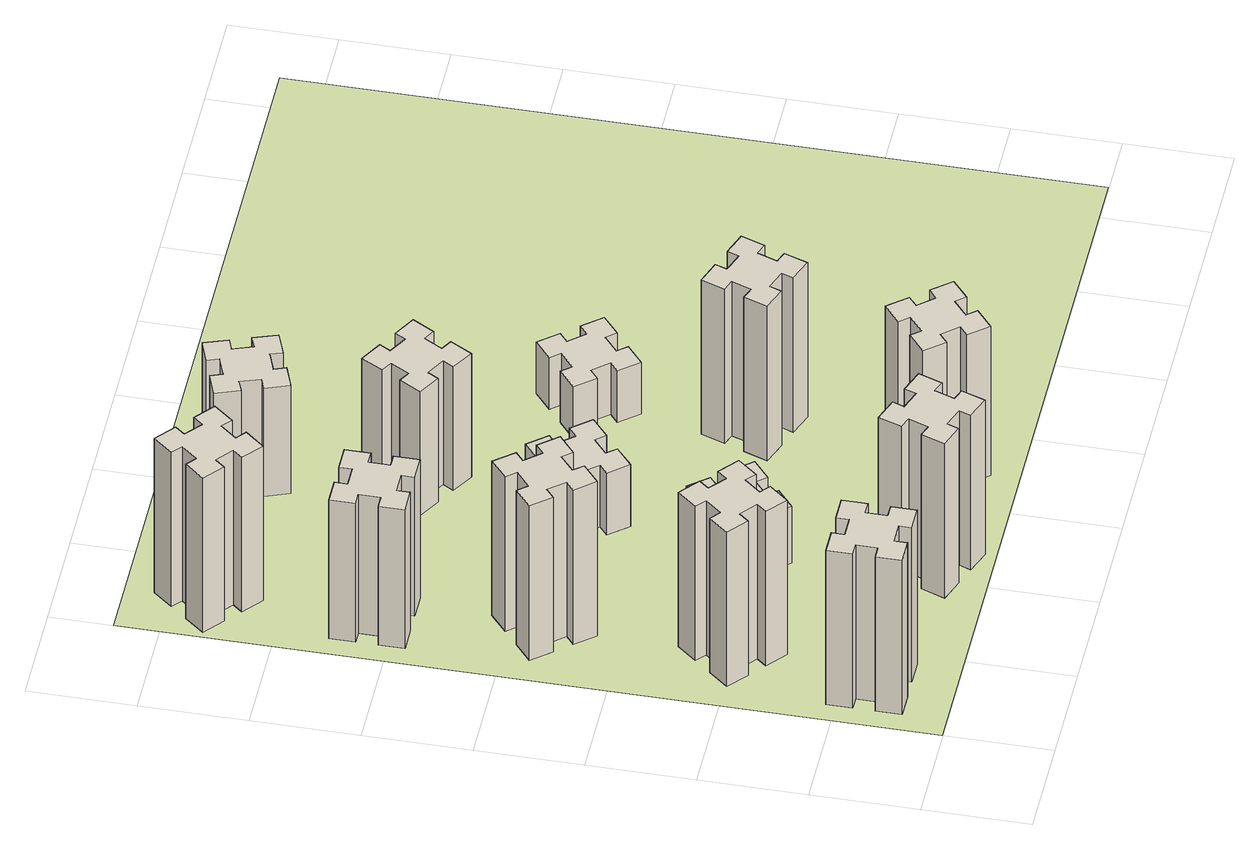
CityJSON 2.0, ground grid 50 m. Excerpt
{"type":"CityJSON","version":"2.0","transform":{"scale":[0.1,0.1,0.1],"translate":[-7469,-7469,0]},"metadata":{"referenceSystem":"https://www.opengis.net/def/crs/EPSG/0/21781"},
"CityObjects":{
"building1":{"type":"Building","attributes":{"class":"1000","function":"1000","usage":"1000","yearOfConstruction":2016,"roofType":"1000","measuredHeight":90,"storeysAboveGround":30,"storeysBelowGround":0},"geometry":[{"type":"Solid","lod":"1","boundaries":[[[[0,1,2,3,4,5,6,7,8,9,10,11,12,13,14,15,16,17,18,19]],[[17,16,20,21]],[[16,15,22,20]],[[15,14,23,22]],[[14,13,24,23]],[[13,12,25,24]],[[12,11,26,25]],[[11,10,27,26]],[[10,9,28,27]],[[9,8,29,28]],[[8,7,30,29]],[[7,6,31,30]],[[6,5,32,31]],[[5,4,33,32]],[[4,3,34,33]],[[3,2,35,34]],[[2,1,36,35]],[[1,0,37,36]],[[0,19,38,37]],[[19,18,39,38]],[[18,17,21,39]],[[24,25,26,27,28,29,30,31,32,33,34,35,36,37,38,39,21,20,22,23]]]]}]},
"building2":{"type":"Building","attributes":{"class":"1000","function":"1000","usage":"1000","yearOfConstruction":2016,"roofType":"1000","measuredHeight":90,"storeysAboveGround":30,"storeysBelowGround":0},"geometry":[{"type":"Solid","lod":"1","boundaries":[[[[40,41,42,43,44,45,46,47,48,49,50,51,52,53,54,55,56,57,58,59]],[[57,56,60,61]],[[56,55,62,60]],[[55,54,63,62]],[[54,53,64,63]],[[53,52,65,64]],[[52,51,66,65]],[[51,50,67,66]],[[50,49,68,67]],[[49,48,69,68]],[[48,47,70,69]],[[47,46,71,70]],[[46,45,72,71]],[[45,44,73,72]],[[44,43,74,73]],[[43,42,75,74]],[[42,41,76,75]],[[41,40,77,76]],[[40,59,78,77]],[[59,58,79,78]],[[58,57,61,79]],[[64,65,66,67,68,69,70,71,72,73,74,75,76,77,78,79,61,60,62,63]]]]}]},
"building3":{"type":"Building","attributes":{"class":"1000","function":"1000","usage":"1000","yearOfConstruction":2016,"roofType":"1000","measuredHeight":90,"storeysAboveGround":30,"storeysBelowGround":0},"geometry":[{"type":"Solid","lod":"1","boundaries":[[[[80,81,82,83,84,85,86,87,88,89,90,91,92,93,94,95,96,97,98,99]],[[97,96,100,101]],[[96,95,102,100]],[[95,94,103,102]],[[94,93,104,103]],[[93,92,105,104]],[[92,91,106,105]],[[91,90,107,106]],[[90,89,108,107]],[[89,88,109,108]],[[88,87,110,109]],[[87,86,111,110]],[[86,85,112,111]],[[85,84,113,112]],[[84,83,114,113]],[[83,82,115,114]],[[82,81,116,115]],[[81,80,117,116]],[[80,99,118,117]],[[99,98,119,118]],[[98,97,101,119]],[[104,105,106,107,108,109,110,111,112,113,114,115,116,117,118,119,101,100,102,103]]]]}]},
"building4":{"type":"Building","attributes":{"class":"1000","function":"1000","usage":"1000","yearOfConstruction":2016,"roofType":"1000","measuredHeight":81,"storeysAboveGround":30,"storeysBelowGround":0},"geometry":[{"type":"Solid","lod":"1","boundaries":[[[[120,121,122,123,124,125,126,127,128,129,130,131,132,133,134,135,136,137,138,139]],[[137,136,140,141]],[[136,135,142,140]],[[135,134,143,142]],[[134,133,144,143]],[[133,132,145,144]],[[132,131,146,145]],[[131,130,147,146]],[[130,129,148,147]],[[129,128,149,148]],[[128,127,150,149]],[[127,126,151,150]],[[126,125,152,151]],[[125,124,153,152]],[[124,123,154,153]],[[123,122,155,154]],[[122,121,156,155]],[[121,120,157,156]],[[120,139,158,157]],[[139,138,159,158]],[[138,137,141,159]],[[144,145,146,147,148,149,150,151,152,153,154,155,156,157,158,159,141,140,142,143]]]]}]},
"building5":{"type":"Building","attributes":{"class":"1000","function":"1000","usage":"1000","yearOfConstruction":2016,"roofType":"1000","measuredHeight":90,"storeysAboveGround":30,"storeysBelowGround":0},"geometry":[{"type":"Solid","lod":"1","boundaries":[[[[160,161,162,163,164,165,166,167,168,169,170,171,172,173,174,175,176,177,178,179]],[[177,176,180,181]],[[176,175,182,180]],[[175,174,183,182]],[[174,173,184,183]],[[173,172,185,184]],[[172,171,186,185]],[[171,170,187,186]],[[170,169,188,187]],[[169,168,189,188]],[[168,167,190,189]],[[167,166,191,190]],[[166,165,192,191]],[[165,164,193,192]],[[164,163,194,193]],[[163,162,195,194]],[[162,161,196,195]],[[161,160,197,196]],[[160,179,198,197]],[[179,178,199,198]],[[178,177,181,199]],[[184,185,186,187,188,189,190,191,192,193,194,195,196,197,198,199,181,180,182,183]]]]}]},
"building6":{"type":"Building","attributes":{"class":"1000","function":"1000","usage":"1000","yearOfConstruction":2016,"roofType":"1000","measuredHeight":90,"storeysAboveGround":30,"storeysBelowGround":0},"geometry":[{"type":"Solid","lod":"1","boundaries":[[[[200,201,202,203,204,205,206,207,208,209,210,211,212,213,214,215,216,217,218,219]],[[217,216,220,221]],[[216,215,222,220]],[[215,214,223,222]],[[214,213,224,223]],[[213,212,225,224]],[[212,211,226,225]],[[211,210,227,226]],[[210,209,228,227]],[[209,208,229,228]],[[208,207,230,229]],[[207,206,231,230]],[[206,205,232,231]],[[205,204,233,232]],[[204,203,234,233]],[[203,202,235,234]],[[202,201,236,235]],[[201,200,237,236]],[[200,219,238,237]],[[219,218,239,238]],[[218,217,221,239]],[[224,225,226,227,228,229,230,231,232,233,234,235,236,237,238,239,221,220,222,223]]]]}]},
"building7":{"type":"Building","attributes":{"class":"1000","function":"1000","usage":"1000","yearOfConstruction":2016,"roofType":"1000","measuredHeight":33,"storeysAboveGround":30,"storeysBelowGround":0},"geometry":[{"type":"Solid","lod":"1","boundaries":[[[[240,241,242,243,244,245,246,247,248,249,250,251,252,253,254,255,256,257,258,259]],[[257,256,260,261]],[[256,255,262,260]],[[255,254,263,262]],[[254,253,264,263]],[[253,252,265,264]],[[252,251,266,265]],[[251,250,267,266]],[[250,249,268,267]],[[249,248,269,268]],[[248,247,270,269]],[[247,246,271,270]],[[246,245,272,271]],[[245,244,273,272]],[[244,243,274,273]],[[243,242,275,274]],[[242,241,276,275]],[[241,240,277,276]],[[240,259,278,277]],[[259,258,279,278]],[[258,257,261,279]],[[264,265,266,267,268,269,270,271,272,273,274,275,276,277,278,279,261,260,262,263]]]]}]},
"building8":{"type":"Building","attributes":{"class":"1000","function":"1000","usage":"1000","yearOfConstruction":2016,"roofType":"1000","measuredHeight":36,"storeysAboveGround":30,"storeysBelowGround":0},"geometry":[{"type":"Solid","lod":"1","boundaries":[[[[280,281,282,283,284,285,286,287,288,289,290,291,292,293,294,295,296,297,298,299]],[[297,296,300,301]],[[296,295,302,300]],[[295,294,303,302]],[[294,293,304,303]],[[293,292,305,304]],[[292,291,306,305]],[[291,290,307,306]],[[290,289,308,307]],[[289,288,309,308]],[[288,287,310,309]],[[287,286,311,310]],[[286,285,312,311]],[[285,284,313,312]],[[284,283,314,313]],[[283,282,315,314]],[[282,281,316,315]],[[281,280,317,316]],[[280,299,318,317]],[[299,298,319,318]],[[298,297,301,319]],[[304,305,306,307,308,309,310,311,312,313,314,315,316,317,318,319,301,300,302,303]]]]}]},
"building9":{"type":"Building","attributes":{"class":"1000","function":"1000","usage":"1000","yearOfConstruction":2016,"roofType":"1000","measuredHeight":87,"storeysAboveGround":30,"storeysBelowGround":0},"geometry":[{"type":"Solid","lod":"1","boundaries":[[[[320,321,322,323,324,325,326,327,328,329,330,331,332,333,334,335,336,337,338,339]],[[337,336,340,341]],[[336,335,342,340]],[[335,334,343,342]],[[334,333,344,343]],[[333,332,345,344]],[[332,331,346,345]],[[331,330,347,346]],[[330,329,348,347]],[[329,328,349,348]],[[328,327,350,349]],[[327,326,351,350]],[[326,325,352,351]],[[325,324,353,352]],[[324,323,354,353]],[[323,322,355,354]],[[322,321,356,355]],[[321,320,357,356]],[[320,339,358,357]],[[339,338,359,358]],[[338,337,341,359]],[[344,345,346,347,348,349,350,351,352,353,354,355,356,357,358,359,341,340,342,343]]]]}]},
"building10":{"type":"Building","attributes":{"class":"1000","function":"1000","usage":"1000","yearOfConstruction":2016,"roofType":"1000","measuredHeight":72,"storeysAboveGround":30,"storeysBelowGround":0},"geometry":[{"type":"Solid","lod":"1","boundaries":[[[[360,361,362,363,364,365,366,367,368,369,370,371,372,373,374,375,376,377,378,379]],[[377,376,380,381]],[[376,375,382,380]],[[375,374,383,382]],[[374,373,384,383]],[[373,372,385,384]],[[372,371,386,385]],[[371,370,387,386]],[[370,369,388,387]],[[369,368,389,388]],[[368,367,390,389]],[[367,366,391,390]],[[366,365,392,391]],[[365,364,393,392]],[[364,363,394,393]],[[363,362,395,394]],[[362,361,396,395]],[[361,360,397,396]],[[360,379,398,397]],[[379,378,399,398]],[[378,377,381,399]],[[384,385,386,387,388,389,390,391,392,393,394,395,396,397,398,399,381,380,382,383]]]]}]},
"building11":{"type":"Building","attributes":{"class":"1000","function":"1000","usage":"1000","yearOfConstruction":2016,"roofType":"1000","measuredHeight":63,"storeysAboveGround":30,"storeysBelowGround":0},"geometry":[{"type":"Solid","lod":"1","boundaries":[[[[400,401,402,403,404,405,406,407,408,409,410,411,412,413,414,415,416,417,418,419]],[[417,416,420,421]],[[416,415,422,420]],[[415,414,423,422]],[[414,413,424,423]],[[413,412,425,424]],[[412,411,426,425]],[[411,410,427,426]],[[410,409,428,427]],[[409,408,429,428]],[[408,407,430,429]],[[407,406,431,430]],[[406,405,432,431]],[[405,404,433,432]],[[404,403,434,433]],[[403,402,435,434]],[[402,401,436,435]],[[401,400,437,436]],[[400,419,438,437]],[[419,418,439,438]],[[418,417,421,439]],[[424,425,426,427,428,429,430,431,432,433,434,435,436,437,438,439,421,420,422,423]]]]}]},
"building12":{"type":"Building","attributes":{"class":"1000","function":"1000","usage":"1000","yearOfConstruction":2016,"roofType":"1000","measuredHeight":90,"storeysAboveGround":30,"storeysBelowGround":0},"geometry":[{"type":"Solid","lod":"1","boundaries":[[[[440,441,442,443,444,445,446,447,448,449,450,451,452,453,454,455,456,457,458,459]],[[457,456,460,461]],[[456,455,462,460]],[[455,454,463,462]],[[454,453,464,463]],[[453,452,465,464]],[[452,451,466,465]],[[451,450,467,466]],[[450,449,468,467]],[[449,448,469,468]],[[448,447,470,469]],[[447,446,471,470]],[[446,445,472,471]],[[445,444,473,472]],[[444,443,474,473]],[[443,442,475,474]],[[442,441,476,475]],[[441,440,477,476]],[[440,459,478,477]],[[459,458,479,478]],[[458,457,461,479]],[[464,465,466,467,468,469,470,471,472,473,474,475,476,477,478,479,461,460,462,463]]]]}]},
"building13":{"type":"Building","attributes":{"class":"1000","function":"1000","usage":"1000","yearOfConstruction":2016,"roofType":"1000","measuredHeight":30,"storeysAboveGround":30,"storeysBelowGround":0},"geometry":[{"type":"Solid","lod":"1","boundaries":[[[[480,481,482,483,484,485,486,487,488,489,490,491,492,493,494,495,496,497,498,499]],[[497,496,500,501]],[[496,495,502,500]],[[495,494,503,502]],[[494,493,504,503]],[[493,492,505,504]],[[492,491,506,505]],[[491,490,507,506]],[[490,489,508,507]],[[489,488,509,508]],[[488,487,510,509]],[[487,486,511,510]],[[486,485,512,511]],[[485,484,513,512]],[[484,483,514,513]],[[483,482,515,514]],[[482,481,516,515]],[[481,480,517,516]],[[480,499,518,517]],[[499,498,519,518]],[[498,497,501,519]],[[504,505,506,507,508,509,510,511,512,513,514,515,516,517,518,519,501,500,502,503]]]]}]},
"landuse1":{"type":"LandUse","attributes":{"name":"plot1","function":"1010"},"geometry":[{"type":"MultiSurface","lod":"1","boundaries":[[[520,521,522,523]]]}]}
},
"vertices":[
[165,425,0],[165,325,0],[105,325,0],[105,205,0],[225,205,0],[225,265,0],[325,265,0],[325,205,0],[445,205,0],[445,325,0],[385,325,0],[385,425,0],[445,425,0],[445,545,0],[325,545,0],[325,485,0],[225,485,0],[225,545,0],[105,545,0],[105,425,0],[225,485,900],[225,545,900],[325,485,900],[325,545,900],[445,545,900],[445,425,900],[385,425,900],[385,325,900],[445,325,900],[445,205,900],[325,205,900],[325,265,900],[225,265,900],[225,205,900],[105,205,900],[105,325,900],[165,325,900],[165,425,900],[105,425,900],[105,545,900],
[484,1067,0],[408,1132,0],[446,1178,0],[354,1255,0],[277,1163,0],[323,1124,0],[259,1048,0],[213,1086,0],[136,994,0],[228,917,0],[266,963,0],[343,899,0],[304,853,0],[396,776,0],[473,868,0],[427,906,0],[492,983,0],[538,944,0],[615,1036,0],[523,1113,0],[492,983,900],[538,944,900],[427,906,900],[473,868,900],[396,776,900],[304,853,900],[343,899,900],[266,963,900],[228,917,900],[136,994,900],[213,1086,900],[259,1048,900],[323,1124,900],[277,1163,900],[354,1255,900],[446,1178,900],[408,1132,900],[484,1067,900],[523,1113,900],[615,1036,900],
[492,1888,0],[427,1964,0],[473,2003,0],[396,2095,0],[304,2018,0],[343,1972,0],[266,1907,0],[228,1953,0],[136,1876,0],[213,1784,0],[259,1823,0],[323,1746,0],[277,1708,0],[354,1616,0],[446,1693,0],[408,1739,0],[484,1803,0],[523,1757,0],[615,1834,0],[538,1926,0],[484,1803,900],[523,1757,900],[408,1739,900],[446,1693,900],[354,1616,900],[277,1708,900],[323,1746,900],[259,1823,900],[213,1784,900],[136,1876,900],[228,1953,900],[266,1907,900],[343,1972,900],[304,2018,900],[396,2095,900],[473,2003,900],[427,1964,900],[492,1888,900],[538,1926,900],[615,1834,900],
[385,2545,0],[385,2645,0],[445,2645,0],[445,2765,0],[325,2765,0],[325,2705,0],[225,2705,0],[225,2765,0],[105,2765,0],[105,2645,0],[165,2645,0],[165,2545,0],[105,2545,0],[105,2425,0],[225,2425,0],[225,2485,0],[325,2485,0],[325,2425,0],[445,2425,0],[445,2545,0],[325,2485,810],[325,2425,810],[225,2485,810],[225,2425,810],[105,2425,810],[105,2545,810],[165,2545,810],[165,2645,810],[105,2645,810],[105,2765,810],[225,2765,810],[225,2705,810],[325,2705,810],[325,2765,810],[445,2765,810],[445,2645,810],[385,2645,810],[385,2545,810],[445,2545,810],[445,2425,810],
[1029,360,0],[995,266,0],[939,287,0],[897,174,0],[1010,133,0],[1031,189,0],[1125,155,0],[1104,99,0],[1217,57,0],[1258,170,0],[1202,191,0],[1236,285,0],[1292,264,0],[1333,377,0],[1220,418,0],[1200,362,0],[1106,396,0],[1127,452,0],[1014,493,0],[973,380,0],[1106,396,900],[1127,452,900],[1200,362,900],[1220,418,900],[1333,377,900],[1292,264,900],[1236,285,900],[1202,191,900],[1258,170,900],[1217,57,900],[1104,99,900],[1125,155,900],[1031,189,900],[1010,133,900],[897,174,900],[939,287,900],[995,266,900],[1029,360,900],[973,380,900],[1014,493,900],
[384,3387,0],[308,3452,0],[346,3498,0],[254,3575,0],[177,3483,0],[223,3444,0],[159,3368,0],[113,3406,0],[36,3314,0],[128,3237,0],[166,3283,0],[243,3219,0],[204,3173,0],[296,3096,0],[373,3188,0],[327,3226,0],[392,3303,0],[438,3264,0],[515,3356,0],[423,3433,0],[392,3303,900],[438,3264,900],[327,3226,900],[373,3188,900],[296,3096,900],[204,3173,900],[243,3219,900],[166,3283,900],[128,3237,900],[36,3314,900],[113,3406,900],[159,3368,900],[223,3444,900],[177,3483,900],[254,3575,900],[346,3498,900],[308,3452,900],[384,3387,900],[423,3433,900],[515,3356,900],
[983,1232,0],[906,1167,0],[868,1213,0],[776,1136,0],[853,1044,0],[899,1083,0],[963,1006,0],[917,968,0],[994,876,0],[1086,953,0],[1048,999,0],[1124,1063,0],[1163,1017,0],[1255,1094,0],[1178,1186,0],[1132,1148,0],[1067,1224,0],[1113,1263,0],[1036,1355,0],[944,1278,0],[1067,1224,330],[1113,1263,330],[1132,1148,330],[1178,1186,330],[1255,1094,330],[1163,1017,330],[1124,1063,330],[1048,999,330],[1086,953,330],[994,876,330],[917,968,330],[963,1006,330],[899,1083,330],[853,1044,330],[776,1136,330],[868,1213,330],[906,1167,330],[983,1232,330],[944,1278,330],[1036,1355,330],
[1083,1972,0],[1006,1907,0],[968,1953,0],[876,1876,0],[953,1784,0],[999,1823,0],[1063,1746,0],[1017,1708,0],[1094,1616,0],[1186,1693,0],[1148,1739,0],[1224,1803,0],[1263,1757,0],[1355,1834,0],[1278,1926,0],[1232,1888,0],[1167,1964,0],[1213,2003,0],[1136,2095,0],[1044,2018,0],[1167,1964,360],[1213,2003,360],[1232,1888,360],[1278,1926,360],[1355,1834,360],[1263,1757,360],[1224,1803,360],[1148,1739,360],[1186,1693,360],[1094,1616,360],[1017,1708,360],[1063,1746,360],[999,1823,360],[953,1784,360],[876,1876,360],[968,1953,360],[1006,1907,360],[1083,1972,360],[1044,2018,360],[1136,2095,360],
[1639,343,0],[1703,266,0],[1657,228,0],[1734,136,0],[1826,213,0],[1788,259,0],[1864,323,0],[1903,277,0],[1995,354,0],[1918,446,0],[1872,408,0],[1807,484,0],[1853,523,0],[1776,615,0],[1684,538,0],[1723,492,0],[1646,427,0],[1608,473,0],[1516,396,0],[1593,304,0],[1646,427,870],[1608,473,870],[1723,492,870],[1684,538,870],[1776,615,870],[1853,523,870],[1807,484,870],[1872,408,870],[1918,446,870],[1995,354,870],[1903,277,870],[1864,323,870],[1788,259,870],[1826,213,870],[1734,136,870],[1657,228,870],[1703,266,870],[1639,343,870],[1593,304,870],[1516,396,870],
[1314,2666,0],[1227,2716,0],[1257,2768,0],[1153,2828,0],[1093,2724,0],[1145,2694,0],[1095,2607,0],[1043,2637,0],[983,2533,0],[1087,2473,0],[1117,2525,0],[1204,2475,0],[1174,2423,0],[1278,2363,0],[1338,2467,0],[1286,2497,0],[1336,2584,0],[1388,2554,0],[1448,2658,0],[1344,2718,0],[1336,2584,720],[1388,2554,720],[1286,2497,720],[1338,2467,720],[1278,2363,720],[1174,2423,720],[1204,2475,720],[1117,2525,720],[1087,2473,720],[983,2533,720],[1043,2637,720],[1095,2607,720],[1145,2694,720],[1093,2724,720],[1153,2828,720],[1257,2768,720],[1227,2716,720],[1314,2666,720],[1344,2718,720],[1448,2658,720],
[1125,3456,0],[1031,3422,0],[1010,3478,0],[897,3437,0],[939,3324,0],[995,3345,0],[1029,3251,0],[973,3230,0],[1014,3117,0],[1127,3159,0],[1106,3215,0],[1200,3249,0],[1220,3193,0],[1333,3234,0],[1292,3347,0],[1236,3326,0],[1202,3420,0],[1258,3440,0],[1217,3553,0],[1104,3512,0],[1202,3420,630],[1258,3440,630],[1236,3326,630],[1292,3347,630],[1333,3234,630],[1220,3193,630],[1200,3249,630],[1106,3215,630],[1127,3159,630],[1014,3117,630],[973,3230,630],[1029,3251,630],[995,3345,630],[939,3324,630],[897,3437,630],[1010,3478,630],[1031,3422,630],[1125,3456,630],[1104,3512,630],[1217,3553,630],
[1769,1300,0],[1735,1206,0],[1679,1227,0],[1637,1114,0],[1750,1073,0],[1771,1129,0],[1865,1095,0],[1844,1039,0],[1957,997,0],[1998,1110,0],[1942,1131,0],[1976,1225,0],[2032,1204,0],[2073,1317,0],[1960,1358,0],[1940,1302,0],[1846,1336,0],[1867,1392,0],[1754,1433,0],[1713,1320,0],[1846,1336,900],[1867,1392,900],[1940,1302,900],[1960,1358,900],[2073,1317,900],[2032,1204,900],[1976,1225,900],[1942,1131,900],[1998,1110,900],[1957,997,900],[1844,1039,900],[1865,1095,900],[1771,1129,900],[1750,1073,900],[1637,1114,900],[1679,1227,900],[1735,1206,900],[1769,1300,900],[1713,1320,900],[1754,1433,900],
[1972,1988,0],[1907,2064,0],[1953,2103,0],[1876,2195,0],[1784,2118,0],[1823,2072,0],[1746,2007,0],[1708,2053,0],[1616,1976,0],[1693,1884,0],[1739,1923,0],[1803,1846,0],[1757,1808,0],[1834,1716,0],[1926,1793,0],[1888,1839,0],[1964,1903,0],[2003,1857,0],[2095,1934,0],[2018,2026,0],[1964,1903,300],[2003,1857,300],[1888,1839,300],[1926,1793,300],[1834,1716,300],[1757,1808,300],[1803,1846,300],[1739,1923,300],[1693,1884,300],[1616,1976,300],[1708,2053,300],[1746,2007,300],[1823,2072,300],[1784,2118,300],[1876,2195,300],[1953,2103,300],[1907,2064,300],[1972,1988,300],[2018,2026,300],[2095,1934,300],
[5,3705,0],[3705,3705,0],[3705,5,0],[5,5,0]
]}
